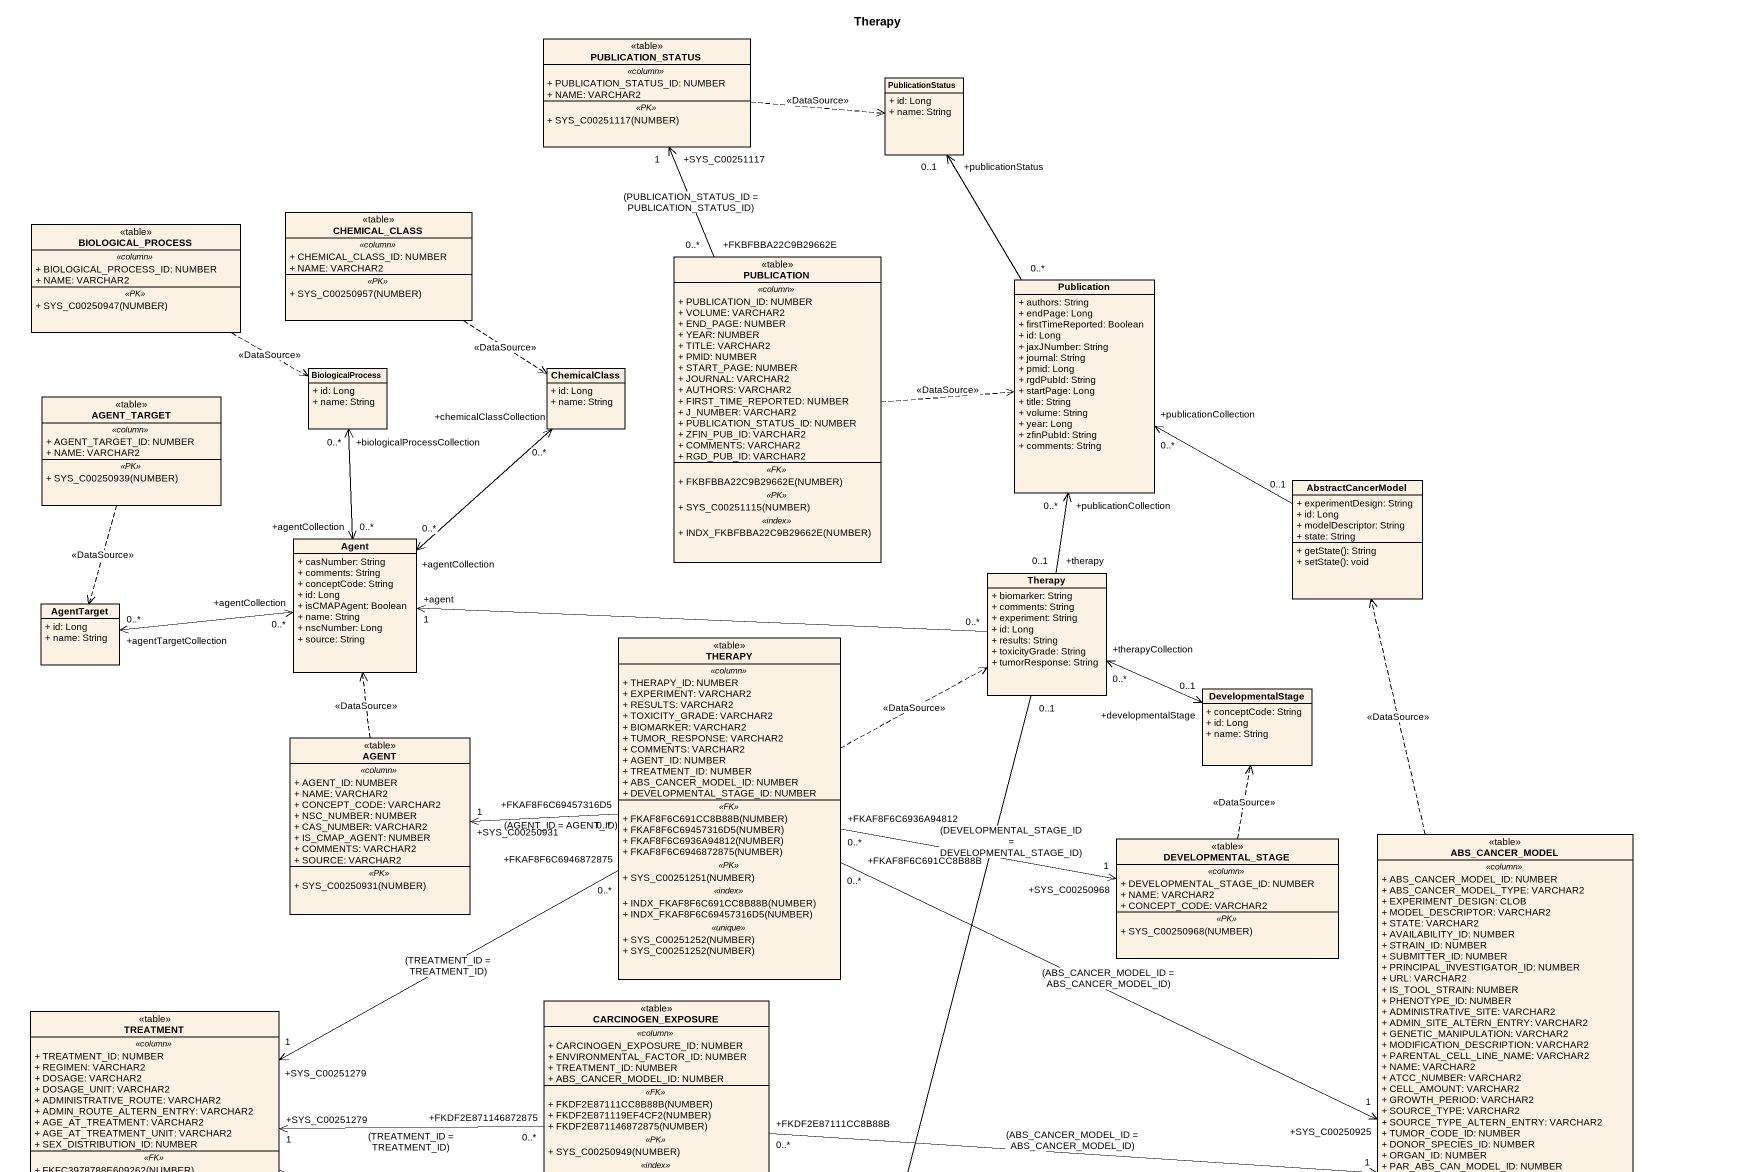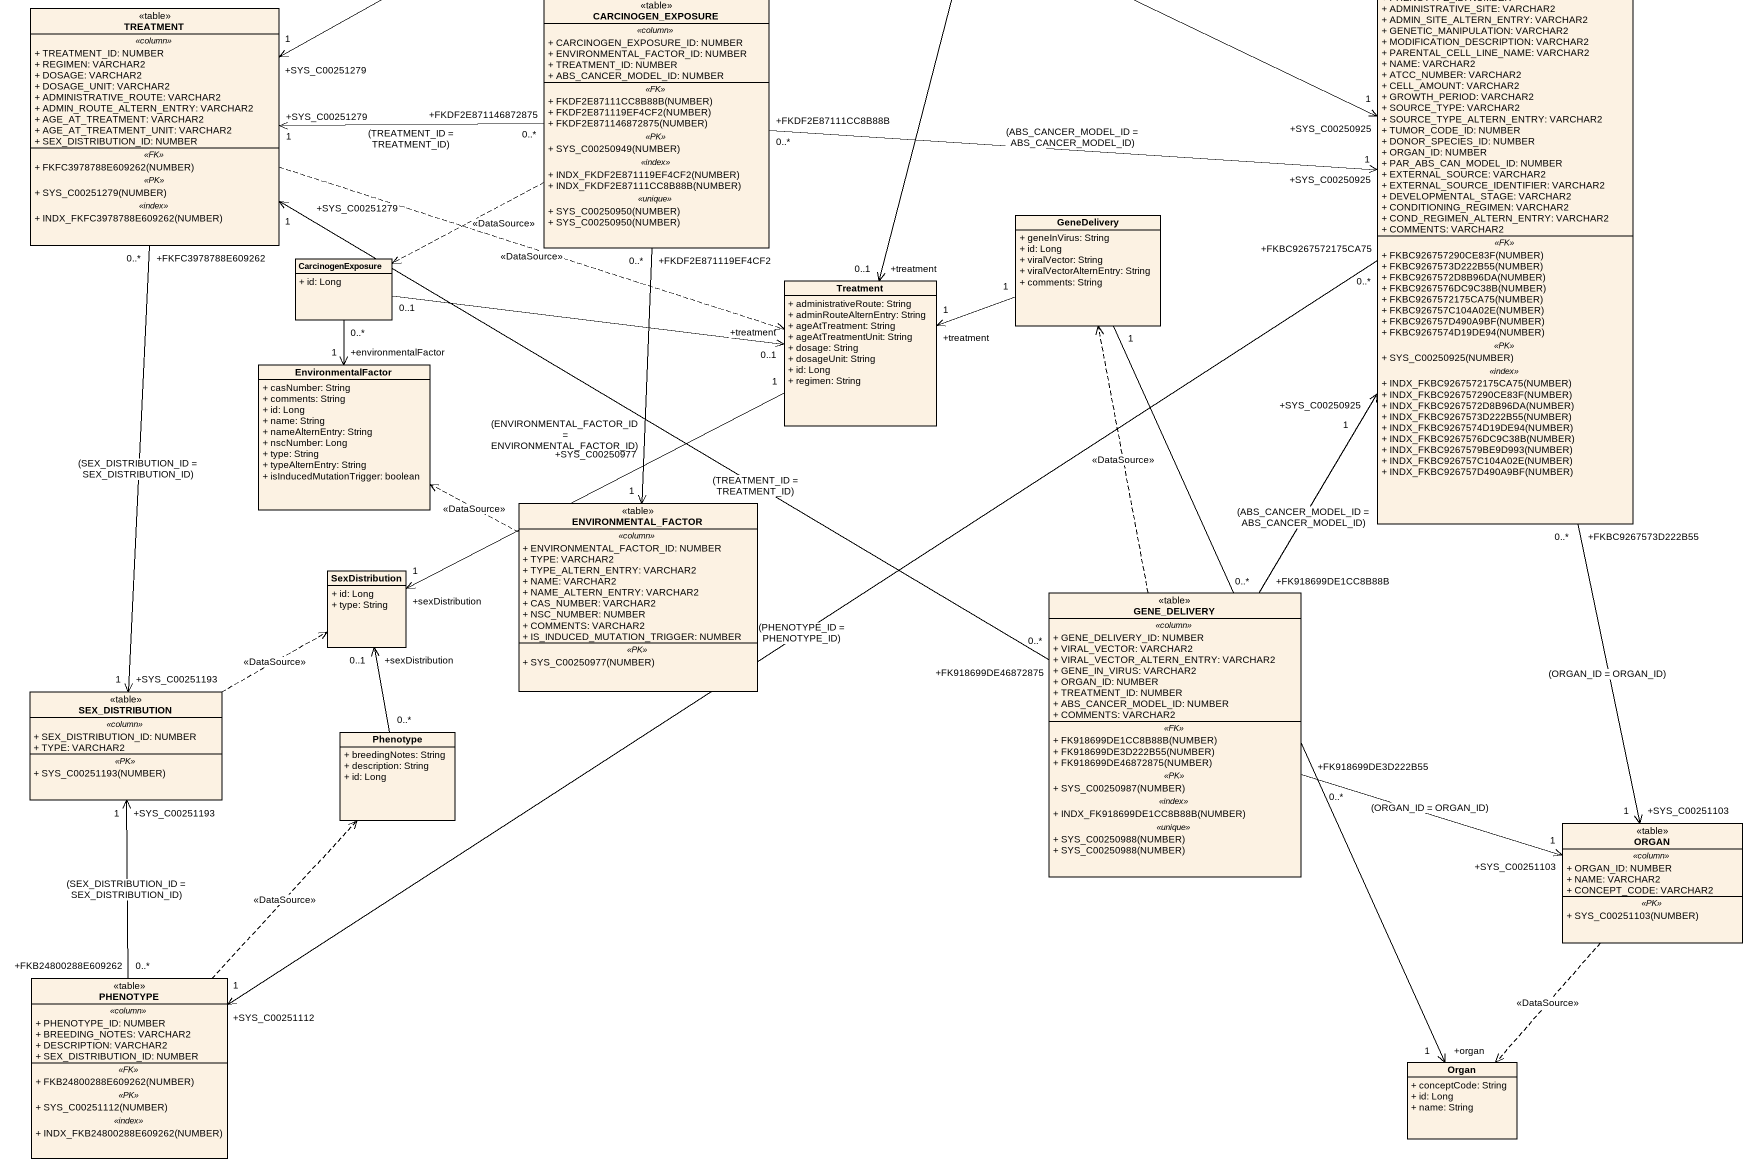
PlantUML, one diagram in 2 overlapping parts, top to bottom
@startuml
title Therapy
hide circle
hide empty members
skinparam classAttributeIconSize 0
class PUBLICATION_STATUS <<table>> {
  .. <<column>> ..
  + PUBLICATION_STATUS_ID: NUMBER
  + NAME: VARCHAR2
  .. <<PK>> ..
  + SYS_C00251117(NUMBER)
}
class PublicationStatus {
  + id: Long
  + name: String
}
class BIOLOGICAL_PROCESS <<table>> {
  .. <<column>> ..
  + BIOLOGICAL_PROCESS_ID: NUMBER
  + NAME: VARCHAR2
  .. <<PK>> ..
  + SYS_C00250947(NUMBER)
}
class CHEMICAL_CLASS <<table>> {
  .. <<column>> ..
  + CHEMICAL_CLASS_ID: NUMBER
  + NAME: VARCHAR2
  .. <<PK>> ..
  + SYS_C00250957(NUMBER)
}
class PUBLICATION <<table>> {
  .. <<column>> ..
  + PUBLICATION_ID: NUMBER
  + VOLUME: VARCHAR2
  + END_PAGE: NUMBER
  + YEAR: NUMBER
  + TITLE: VARCHAR2
  + PMID: NUMBER
  + START_PAGE: NUMBER
  + JOURNAL: VARCHAR2
  + AUTHORS: VARCHAR2
  + FIRST_TIME_REPORTED: NUMBER
  + J_NUMBER: VARCHAR2
  + PUBLICATION_STATUS_ID: NUMBER
  + ZFIN_PUB_ID: VARCHAR2
  + COMMENTS: VARCHAR2
  + RGD_PUB_ID: VARCHAR2
  .. <<FK>> ..
  + FKBFBBA22C9B29662E(NUMBER)
  .. <<PK>> ..
  + SYS_C00251115(NUMBER)
  .. <<index>> ..
  + INDX_FKBFBBA22C9B29662E(NUMBER)
}
class Publication {
  + authors: String
  + endPage: Long
  + firstTimeReported: Boolean
  + id: Long
  + jaxJNumber: String
  + journal: String
  + pmid: Long
  + rgdPubId: String
  + startPage: Long
  + title: String
  + volume: String
  + year: Long
  + zfinPubId: String
  + comments: String
}
class AGENT_TARGET <<table>> {
  .. <<column>> ..
  + AGENT_TARGET_ID: NUMBER
  + NAME: VARCHAR2
  .. <<PK>> ..
  + SYS_C00250939(NUMBER)
}
class BiologicalProcess {
  + id: Long
  + name: String
}
class ChemicalClass {
  + id: Long
  + name: String
}
class AbstractCancerModel {
  + experimentDesign: String
  + id: Long
  + modelDescriptor: String
  + state: String
  + getState(): String
  + setState(): void
}
class "Agent" as Agent_ {
  + casNumber: String
  + comments: String
  + conceptCode: String
  + id: Long
  + isCMAPAgent: Boolean
  + name: String
  + nscNumber: Long
  + source: String
}
class Therapy {
  + biomarker: String
  + comments: String
  + experiment: String
  + id: Long
  + results: String
  + toxicityGrade: String
  + tumorResponse: String
}
class AgentTarget {
  + id: Long
  + name: String
}
class THERAPY <<table>> {
  .. <<column>> ..
  + THERAPY_ID: NUMBER
  + EXPERIMENT: VARCHAR2
  + RESULTS: VARCHAR2
  + TOXICITY_GRADE: VARCHAR2
  + BIOMARKER: VARCHAR2
  + TUMOR_RESPONSE: VARCHAR2
  + COMMENTS: VARCHAR2
  + AGENT_ID: NUMBER
  + TREATMENT_ID: NUMBER
  + ABS_CANCER_MODEL_ID: NUMBER
  + DEVELOPMENTAL_STAGE_ID: NUMBER
  .. <<FK>> ..
  + FKAF8F6C691CC8B88B(NUMBER)
  + FKAF8F6C69457316D5(NUMBER)
  + FKAF8F6C6936A94812(NUMBER)
  + FKAF8F6C6946872875(NUMBER)
  .. <<PK>> ..
  + SYS_C00251251(NUMBER)
  .. <<index>> ..
  + INDX_FKAF8F6C691CC8B88B(NUMBER)
  + INDX_FKAF8F6C69457316D5(NUMBER)
  .. <<unique>> ..
  + SYS_C00251252(NUMBER)
  + SYS_C00251252(NUMBER)
}
class DevelopmentalStage {
  + conceptCode: String
  + id: Long
  + name: String
}
class "AGENT" as AGENT_ <<table>> {
  .. <<column>> ..
  + AGENT_ID: NUMBER
  + NAME: VARCHAR2
  + CONCEPT_CODE: VARCHAR2
  + NSC_NUMBER: NUMBER
  + CAS_NUMBER: VARCHAR2
  + IS_CMAP_AGENT: NUMBER
  + COMMENTS: VARCHAR2
  + SOURCE: VARCHAR2
  .. <<PK>> ..
  + SYS_C00250931(NUMBER)
}
class ABS_CANCER_MODEL <<table>> {
  .. <<column>> ..
  + ABS_CANCER_MODEL_ID: NUMBER
  + ABS_CANCER_MODEL_TYPE: VARCHAR2
  + EXPERIMENT_DESIGN: CLOB
  + MODEL_DESCRIPTOR: VARCHAR2
  + STATE: VARCHAR2
  + AVAILABILITY_ID: NUMBER
  + STRAIN_ID: NUMBER
  + SUBMITTER_ID: NUMBER
  + PRINCIPAL_INVESTIGATOR_ID: NUMBER
  + URL: VARCHAR2
  + IS_TOOL_STRAIN: NUMBER
  + PHENOTYPE_ID: NUMBER
  + ADMINISTRATIVE_SITE: VARCHAR2
  + ADMIN_SITE_ALTERN_ENTRY: VARCHAR2
  + GENETIC_MANIPULATION: VARCHAR2
  + MODIFICATION_DESCRIPTION: VARCHAR2
  + PARENTAL_CELL_LINE_NAME: VARCHAR2
  + NAME: VARCHAR2
  + ATCC_NUMBER: VARCHAR2
  + CELL_AMOUNT: VARCHAR2
  + GROWTH_PERIOD: VARCHAR2
  + SOURCE_TYPE: VARCHAR2
  + SOURCE_TYPE_ALTERN_ENTRY: VARCHAR2
  + TUMOR_CODE_ID: NUMBER
  + DONOR_SPECIES_ID: NUMBER
  + ORGAN_ID: NUMBER
  + PAR_ABS_CAN_MODEL_ID: NUMBER
  + EXTERNAL_SOURCE: VARCHAR2
  + EXTERNAL_SOURCE_IDENTIFIER: VARCHAR2
  + DEVELOPMENTAL_STAGE: VARCHAR2
  + CONDITIONING_REGIMEN: VARCHAR2
  + COND_REGIMEN_ALTERN_ENTRY: VARCHAR2
  + COMMENTS: VARCHAR2
  .. <<FK>> ..
  + FKBC926757290CE83F(NUMBER)
  + FKBC9267573D222B55(NUMBER)
  + FKBC9267572D8B96DA(NUMBER)
  + FKBC9267576DC9C38B(NUMBER)
  + FKBC9267572175CA75(NUMBER)
  + FKBC926757C104A02E(NUMBER)
  + FKBC926757D490A9BF(NUMBER)
  + FKBC9267574D19DE94(NUMBER)
  .. <<PK>> ..
  + SYS_C00250925(NUMBER)
  .. <<index>> ..
  + INDX_FKBC9267572175CA75(NUMBER)
  + INDX_FKBC926757290CE83F(NUMBER)
  + INDX_FKBC9267572D8B96DA(NUMBER)
  + INDX_FKBC9267573D222B55(NUMBER)
  + INDX_FKBC9267574D19DE94(NUMBER)
  + INDX_FKBC9267576DC9C38B(NUMBER)
  + INDX_FKBC9267579BE9D993(NUMBER)
  + INDX_FKBC926757C104A02E(NUMBER)
  + INDX_FKBC926757D490A9BF(NUMBER)
}
class DEVELOPMENTAL_STAGE <<table>> {
  .. <<column>> ..
  + DEVELOPMENTAL_STAGE_ID: NUMBER
  + NAME: VARCHAR2
  + CONCEPT_CODE: VARCHAR2
  .. <<PK>> ..
  + SYS_C00250968(NUMBER)
}
class TREATMENT <<table>> {
  .. <<column>> ..
  + TREATMENT_ID: NUMBER
  + REGIMEN: VARCHAR2
  + DOSAGE: VARCHAR2
  + DOSAGE_UNIT: VARCHAR2
  + ADMINISTRATIVE_ROUTE: VARCHAR2
  + ADMIN_ROUTE_ALTERN_ENTRY: VARCHAR2
  + AGE_AT_TREATMENT: VARCHAR2
  + AGE_AT_TREATMENT_UNIT: VARCHAR2
  + SEX_DISTRIBUTION_ID: NUMBER
  .. <<FK>> ..
  + FKFC3978788E609262(NUMBER)
  .. <<PK>> ..
  + SYS_C00251279(NUMBER)
  .. <<index>> ..
  + INDX_FKFC3978788E609262(NUMBER)
}
class CARCINOGEN_EXPOSURE <<table>> {
  .. <<column>> ..
  + CARCINOGEN_EXPOSURE_ID: NUMBER
  + ENVIRONMENTAL_FACTOR_ID: NUMBER
  + TREATMENT_ID: NUMBER
  + ABS_CANCER_MODEL_ID: NUMBER
  .. <<FK>> ..
  + FKDF2E87111CC8B88B(NUMBER)
  + FKDF2E871119EF4CF2(NUMBER)
  + FKDF2E871146872875(NUMBER)
  .. <<PK>> ..
  + SYS_C00250949(NUMBER)
  .. <<index>> ..
  + INDX_FKDF2E871119EF4CF2(NUMBER)
  + INDX_FKDF2E87111CC8B88B(NUMBER)
  .. <<unique>> ..
  + SYS_C00250950(NUMBER)
  + SYS_C00250950(NUMBER)
}
class GeneDelivery {
  + geneInVirus: String
  + id: Long
  + viralVector: String
  + viralVectorAlternEntry: String
  + comments: String
}
class CarcinogenExposure {
  + id: Long
}
class Treatment {
  + administrativeRoute: String
  + adminRouteAlternEntry: String
  + ageAtTreatment: String
  + ageAtTreatmentUnit: String
  + dosage: String
  + dosageUnit: String
  + id: Long
  + regimen: String
}
class EnvironmentalFactor {
  + casNumber: String
  + comments: String
  + id: Long
  + name: String
  + nameAlternEntry: String
  + nscNumber: Long
  + type: String
  + typeAlternEntry: String
  + isInducedMutationTrigger: boolean
}
class ENVIRONMENTAL_FACTOR <<table>> {
  .. <<column>> ..
  + ENVIRONMENTAL_FACTOR_ID: NUMBER
  + TYPE: VARCHAR2
  + TYPE_ALTERN_ENTRY: VARCHAR2
  + NAME: VARCHAR2
  + NAME_ALTERN_ENTRY: VARCHAR2
  + CAS_NUMBER: VARCHAR2
  + NSC_NUMBER: NUMBER
  + COMMENTS: VARCHAR2
  + IS_INDUCED_MUTATION_TRIGGER: NUMBER
  .. <<PK>> ..
  + SYS_C00250977(NUMBER)
}
class SexDistribution {
  + id: Long
  + type: String
}
class GENE_DELIVERY <<table>> {
  .. <<column>> ..
  + GENE_DELIVERY_ID: NUMBER
  + VIRAL_VECTOR: VARCHAR2
  + VIRAL_VECTOR_ALTERN_ENTRY: VARCHAR2
  + GENE_IN_VIRUS: VARCHAR2
  + ORGAN_ID: NUMBER
  + TREATMENT_ID: NUMBER
  + ABS_CANCER_MODEL_ID: NUMBER
  + COMMENTS: VARCHAR2
  .. <<FK>> ..
  + FK918699DE1CC8B88B(NUMBER)
  + FK918699DE3D222B55(NUMBER)
  + FK918699DE46872875(NUMBER)
  .. <<PK>> ..
  + SYS_C00250987(NUMBER)
  .. <<index>> ..
  + INDX_FK918699DE1CC8B88B(NUMBER)
  .. <<unique>> ..
  + SYS_C00250988(NUMBER)
  + SYS_C00250988(NUMBER)
}
class SEX_DISTRIBUTION <<table>> {
  .. <<column>> ..
  + SEX_DISTRIBUTION_ID: NUMBER
  + TYPE: VARCHAR2
  .. <<PK>> ..
  + SYS_C00251193(NUMBER)
}
class Phenotype {
  + breedingNotes: String
  + description: String
  + id: Long
}
class ORGAN <<table>> {
  .. <<column>> ..
  + ORGAN_ID: NUMBER
  + NAME: VARCHAR2
  + CONCEPT_CODE: VARCHAR2
  .. <<PK>> ..
  + SYS_C00251103(NUMBER)
}
class PHENOTYPE <<table>> {
  .. <<column>> ..
  + PHENOTYPE_ID: NUMBER
  + BREEDING_NOTES: VARCHAR2
  + DESCRIPTION: VARCHAR2
  + SEX_DISTRIBUTION_ID: NUMBER
  .. <<FK>> ..
  + FKB24800288E609262(NUMBER)
  .. <<PK>> ..
  + SYS_C00251112(NUMBER)
  .. <<index>> ..
  + INDX_FKB24800288E609262(NUMBER)
}
class Organ {
  + conceptCode: String
  + id: Long
  + name: String
}
PUBLICATION_STATUS .right.> PublicationStatus : <<DataSource>>
PublicationStatus "+publicationStatus\n0..1" <-- "0..*" Publication
BIOLOGICAL_PROCESS .right.> BiologicalProcess : <<DataSource>>
CHEMICAL_CLASS ..> ChemicalClass : <<DataSource>>
PUBLICATION "+FKBFBBA22C9B29662E\n0..*" -up-> "+SYS_C00251117\n1" PUBLICATION_STATUS : (PUBLICATION_STATUS_ID = PUBLICATION_STATUS_ID)
PUBLICATION .right.> Publication : <<DataSource>>
Publication "+publicationCollection\n0..*" <-right- "0..1" AbstractCancerModel
AGENT_TARGET ..> AgentTarget : <<DataSource>>
Agent_ "+agentCollection\n0..*" <-up-> "+biologicalProcessCollection\n0..*" BiologicalProcess
Agent_ "+agentCollection\n0..*" <-up-> "+chemicalClassCollection\n0..*" ChemicalClass
Agent_ "+agentCollection\n0..*" <-left-> "+agentTargetCollection\n0..*" AgentTarget
Therapy "+therapy\n0..1" -up-> "+publicationCollection\n0..*" Publication
Therapy "0..*" -left-> "+agent\n1" Agent_
THERAPY .right.> Therapy : <<DataSource>>
THERAPY "+FKAF8F6C69457316D5\n0..*" -left-> "+SYS_C00250931\n1" AGENT_ : (AGENT_ID = AGENT_ID)
THERAPY "+FKAF8F6C691CC8B88B\n0..*" -right-> "+SYS_C00250925\n1" ABS_CANCER_MODEL : (ABS_CANCER_MODEL_ID = ABS_CANCER_MODEL_ID)
THERAPY "+FKAF8F6C6936A94812\n0..*" -right-> "+SYS_C00250968\n1" DEVELOPMENTAL_STAGE : (DEVELOPMENTAL_STAGE_ID = DEVELOPMENTAL_STAGE_ID)
THERAPY "+FKAF8F6C6946872875\n0..*" -left-> "+SYS_C00251279\n1" TREATMENT : (TREATMENT_ID = TREATMENT_ID)
DevelopmentalStage "+developmentalStage\n0..1" <-left-> "+therapyCollection\n0..*" Therapy
AGENT_ .up.> Agent_ : <<DataSource>>
ABS_CANCER_MODEL .up.> AbstractCancerModel : <<DataSource>>
ABS_CANCER_MODEL "+FKBC9267573D222B55\n0..*" --> "+SYS_C00251103\n1" ORGAN : (ORGAN_ID = ORGAN_ID)
ABS_CANCER_MODEL "+FKBC9267572175CA75\n0..*" --> "+SYS_C00251112\n1" PHENOTYPE : (PHENOTYPE_ID = PHENOTYPE_ID)
DEVELOPMENTAL_STAGE .up.> DevelopmentalStage : <<DataSource>>
TREATMENT .right.> Treatment : <<DataSource>>
TREATMENT "+FKFC3978788E609262\n0..*" --> "+SYS_C00251193\n1" SEX_DISTRIBUTION : (SEX_DISTRIBUTION_ID = SEX_DISTRIBUTION_ID)
CARCINOGEN_EXPOSURE "+FKDF2E87111CC8B88B\n0..*" -right-> "+SYS_C00250925\n1" ABS_CANCER_MODEL : (ABS_CANCER_MODEL_ID = ABS_CANCER_MODEL_ID)
CARCINOGEN_EXPOSURE "+FKDF2E871146872875\n0..*" -left-> "+SYS_C00251279\n1" TREATMENT : (TREATMENT_ID = TREATMENT_ID)
CARCINOGEN_EXPOSURE .left.> CarcinogenExposure : <<DataSource>>
CARCINOGEN_EXPOSURE "+FKDF2E871119EF4CF2\n0..*" --> "+SYS_C00250977\n1" ENVIRONMENTAL_FACTOR : (ENVIRONMENTAL_FACTOR_ID = ENVIRONMENTAL_FACTOR_ID)
GeneDelivery "1" -left-> "+treatment\n1" Treatment
GeneDelivery "1" --> "+organ\n1" Organ
CarcinogenExposure "0..1" -right-> "+treatment\n0..1" Treatment
CarcinogenExposure "0..*" --> "+environmentalFactor\n1" EnvironmentalFactor
Treatment "+treatment\n0..1" <-up- "0..1" Therapy
Treatment "1" -left-> "+sexDistribution\n1" SexDistribution
ENVIRONMENTAL_FACTOR .left.> EnvironmentalFactor : <<DataSource>>
SexDistribution "+sexDistribution\n0..1" <-- "0..*" Phenotype
GENE_DELIVERY "+FK918699DE1CC8B88B\n0..*" -up-> "+SYS_C00250925\n1" ABS_CANCER_MODEL : (ABS_CANCER_MODEL_ID = ABS_CANCER_MODEL_ID)
GENE_DELIVERY "+FK918699DE46872875\n0..*" -left-> "+SYS_C00251279\n1" TREATMENT : (TREATMENT_ID = TREATMENT_ID)
GENE_DELIVERY .up.> GeneDelivery : <<DataSource>>
GENE_DELIVERY "+FK918699DE3D222B55\n0..*" -right-> "+SYS_C00251103\n1" ORGAN : (ORGAN_ID = ORGAN_ID)
SEX_DISTRIBUTION .right.> SexDistribution : <<DataSource>>
ORGAN ..> Organ : <<DataSource>>
PHENOTYPE "+FKB24800288E609262\n0..*" -up-> "+SYS_C00251193\n1" SEX_DISTRIBUTION : (SEX_DISTRIBUTION_ID = SEX_DISTRIBUTION_ID)
PHENOTYPE .up.> Phenotype : <<DataSource>>
@enduml
